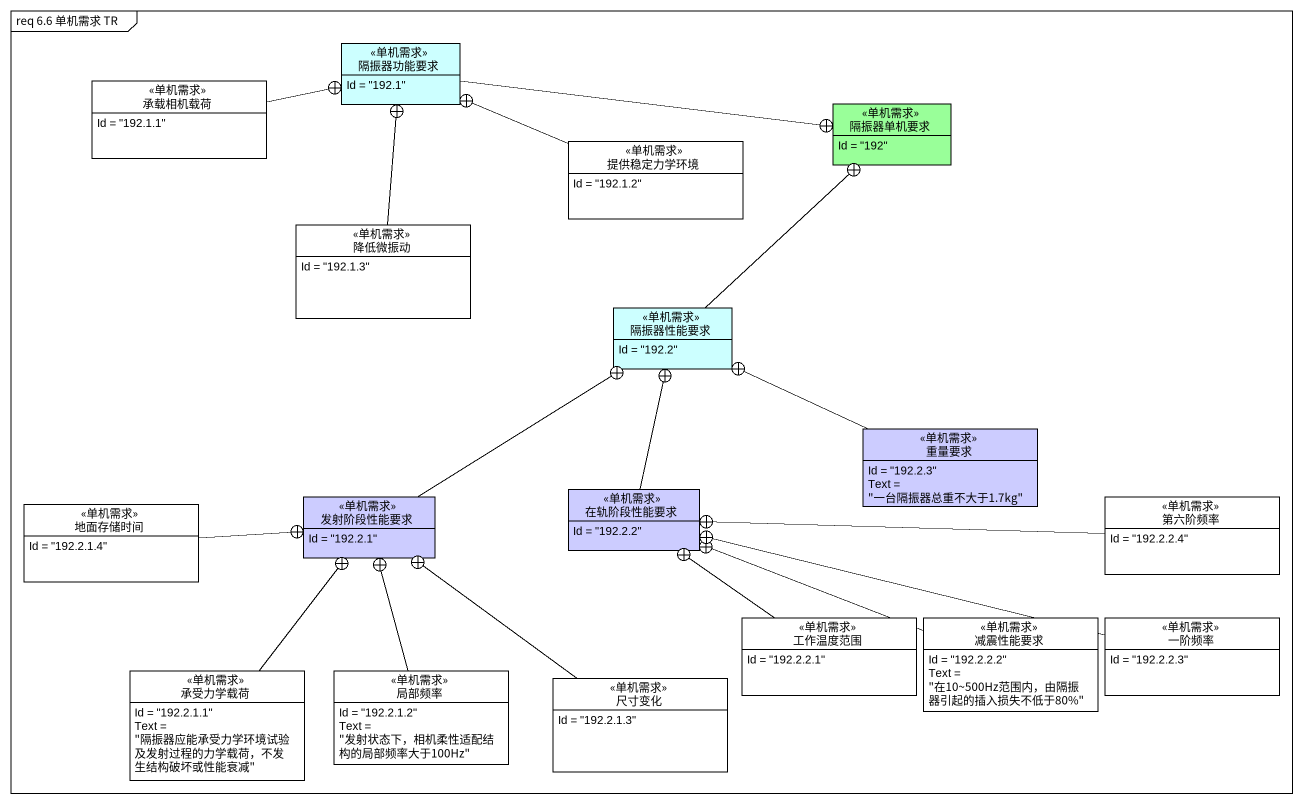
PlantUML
@startuml
mainframe req 6.6 单机需求 TR
hide circle
hide empty members
class 隔振器功能要求 <<单机需求>> #CCFFFF {
  Id = "192.1"
}
class 承载相机载荷 <<单机需求>> {
  Id = "192.1.1"
}
class 隔振器单机要求 <<单机需求>> #99FF99 {
  Id = "192"
}
class 提供稳定力学环境 <<单机需求>> {
  Id = "192.1.2"
}
class 降低微振动 <<单机需求>> {
  Id = "192.1.3"
}
class 隔振器性能要求 <<单机需求>> #CCFFFF {
  Id = "192.2"
}
class 重量要求 <<单机需求>> #CCCCFF {
  Id = "192.2.3"
  Text = "一台隔振器总重不大于1.7kg"
}
class 地面存储时间 <<单机需求>> {
  Id = "192.2.1.4"
}
class 发射阶段性能要求 <<单机需求>> #CCCCFF {
  Id = "192.2.1"
}
class 在轨阶段性能要求 <<单机需求>> #CCCCFF {
  Id = "192.2.2"
}
class 第六阶频率 <<单机需求>> {
  Id = "192.2.2.4"
}
class 工作温度范围 <<单机需求>> {
  Id = "192.2.2.1"
}
class 减震性能要求 <<单机需求>> {
  Id = "192.2.2.2"
  Text = "在10~500Hz范围内，由隔振器引起的插入损失不低于80%"
}
class 一阶频率 <<单机需求>> {
  Id = "192.2.2.3"
}
class 承受力学载荷 <<单机需求>> {
  Id = "192.2.1.1"
  Text = "隔振器应能承受力学环境试验及发射过程的力学载荷，不发生结构破坏或性能衰减"
}
class 局部频率 <<单机需求>> {
  Id = "192.2.1.2"
  Text = "发射状态下，相机柔性适配结构的局部频率大于100Hz"
}
class 尺寸变化 <<单机需求>> {
  Id = "192.2.1.3"
}
隔振器功能要求 -right-+ 隔振器单机要求
承载相机载荷 -right-+ 隔振器功能要求
提供稳定力学环境 -left-+ 隔振器功能要求
降低微振动 -up-+ 隔振器功能要求
隔振器性能要求 -up-+ 隔振器单机要求
重量要求 -left-+ 隔振器性能要求
地面存储时间 -right-+ 发射阶段性能要求
发射阶段性能要求 -up-+ 隔振器性能要求
在轨阶段性能要求 -up-+ 隔振器性能要求
第六阶频率 -left-+ 在轨阶段性能要求
工作温度范围 -up-+ 在轨阶段性能要求
减震性能要求 -left-+ 在轨阶段性能要求
一阶频率 -left-+ 在轨阶段性能要求
承受力学载荷 -up-+ 发射阶段性能要求
局部频率 -up-+ 发射阶段性能要求
尺寸变化 -up-+ 发射阶段性能要求
@enduml
